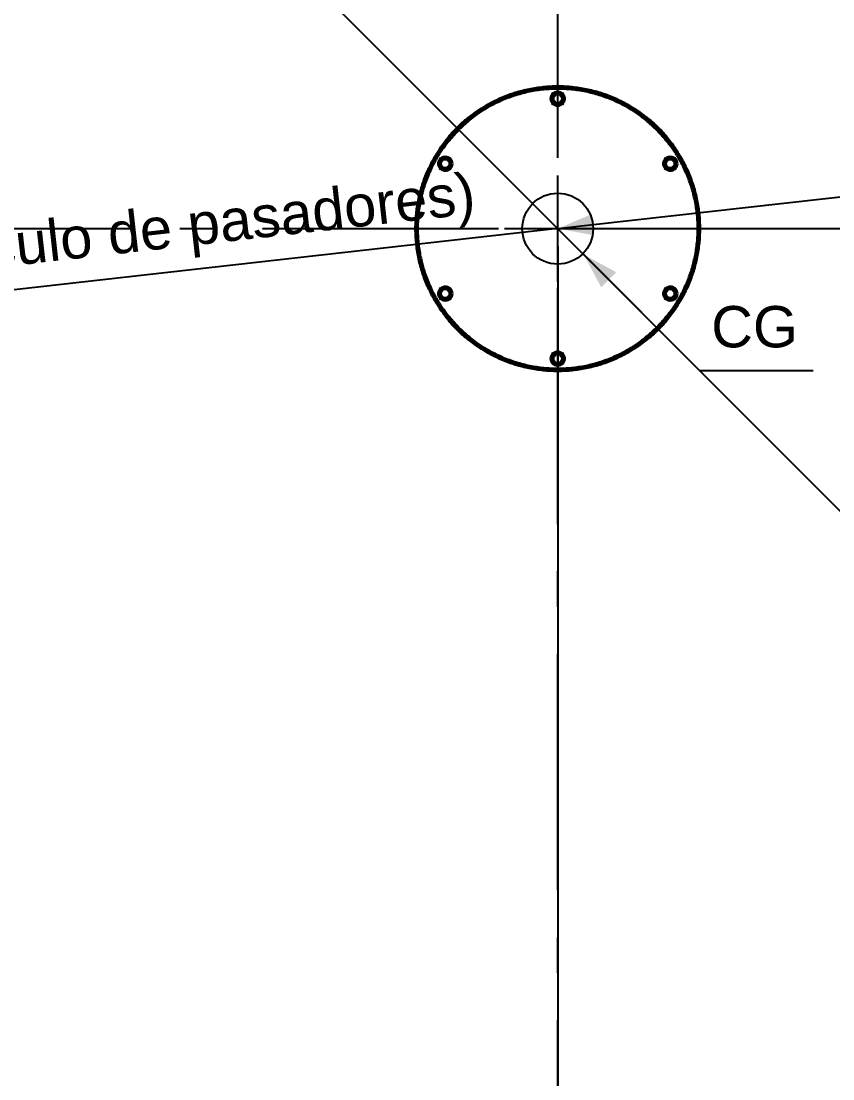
# Model space of a CAD drawing. Header units: millimetres. Extents: x 0 to 841, y 0 to 594.
# Drawn here: x 285.8 to 354.5, y 349 to 438.5 of the extents above; entities that cross this region are included whole.
import ezdxf
from ezdxf.enums import TextEntityAlignment as Align

# ---------------------------------------------------------------- set-up
doc = ezdxf.new("R2010")
doc.units = ezdxf.units.MM
doc.linetypes.add('EJE', pattern=[31, 20, -4, 3, -4])
for name, color, linetype, lineweight in [('COTA', 7, 'CONTINUOUS', 25), ('EJE', 7, 'EJE', 25), ('FINA', 7, 'CONTINUOUS', 25), ('TXT', 7, 'CONTINUOUS', 25), ('VIS', 7, 'CONTINUOUS', 50)]:
    doc.layers.add(name, color=color, linetype=linetype, lineweight=lineweight)
doc.styles.add('STD', font='LiberationSans-Regular.ttf')

msp = doc.modelspace()

# ---------------------------------------------------------------- linework, layer by layer
at = {"layer": 'COTA'}
for p, q in [((401.961, 350.263), (243.569, 508.655)), ((331.25, 420.974), (423.665, 431.387)), ((331.25, 420.974), (260.595, 413.013)), ((331.25, 420.974), (331.25, 420.974)), ((332.75, 420.974), (469.75, 420.974)), ((331.25, 419.474), (331.25, 282.474)), ((331.25, 419.474), (331.25, 282.474)), ((333.452, 418.774), (343.252, 408.974)), ((343.252, 408.974), (352.883, 408.974))]:
    msp.add_line(p, q, dxfattribs=at)
for points in [[(331.25, 420.974), (334.332, 420.416), (334.13, 422.204)], [(333.452, 418.774), (334.937, 416.016), (336.21, 417.289)]]:
    msp.add_solid(points, dxfattribs=at)
at = {"layer": 'EJE'}
for p, q in [((331.25, 302.974), (331.25, 538.974)), ((213.25, 420.974), (449.25, 420.974))]:
    msp.add_line(p, q, dxfattribs=at)
at = {"layer": 'FINA'}
for p, q in [((331.252, 416.474), (331.252, 425.474)), ((326.752, 420.974), (335.752, 420.974))]:
    msp.add_line(p, q, dxfattribs=at)
msp.add_circle((331.252, 420.974), 3, dxfattribs=at)
at = {"layer": 'VIS'}
for points in [[(343.25, 420.974), (343.249, 420.823), (343.246, 420.673), (343.241, 420.522), (343.235, 420.371), (343.226, 420.221), (343.216, 420.07), (343.204, 419.92), (343.189, 419.77), (343.173, 419.62), (343.155, 419.47), (343.136, 419.321), (343.114, 419.171), (343.09, 419.022), (343.065, 418.874), (343.037, 418.726), (343.008, 418.578), (342.977, 418.43), (342.944, 418.283), (342.91, 418.136), (342.873, 417.99), (342.835, 417.844), (342.794, 417.699), (342.752, 417.554), (342.708, 417.41), (342.663, 417.266), (342.615, 417.123), (342.566, 416.98), (342.515, 416.838), (342.462, 416.697), (342.407, 416.557), (342.351, 416.417), (342.293, 416.278), (342.233, 416.139), (342.171, 416.002), (342.108, 415.865), (342.043, 415.729), (341.976, 415.593), (341.908, 415.459), (341.837, 415.326), (341.766, 415.193), (341.692, 415.061), (341.617, 414.931), (341.54, 414.801), (341.462, 414.672), (341.382, 414.544), (341.3, 414.417), (341.217, 414.292), (341.132, 414.167), (341.046, 414.043), (340.958, 413.921), (340.869, 413.799), (340.778, 413.679), (340.685, 413.56), (340.592, 413.442), (340.496, 413.325), (340.399, 413.209), (340.301, 413.095), (340.201, 412.982), (340.1, 412.87), (339.998, 412.76), (339.894, 412.65), (339.788, 412.542), (339.682, 412.436), (339.574, 412.33), (339.465, 412.226), (339.354, 412.124), (339.242, 412.023), (339.129, 411.923), (339.015, 411.825), (338.899, 411.728), (338.782, 411.633), (338.664, 411.539), (338.545, 411.446), (338.425, 411.355), (338.303, 411.266), (338.181, 411.178), (338.057, 411.092), (337.933, 411.007), (337.807, 410.924), (337.68, 410.842), (337.552, 410.762), (337.423, 410.684), (337.293, 410.607), (337.163, 410.532), (337.031, 410.458), (336.898, 410.387), (336.765, 410.316), (336.631, 410.248), (336.495, 410.181), (336.359, 410.116), (336.223, 410.053), (336.085, 409.991), (335.946, 409.931), (335.807, 409.873), (335.667, 409.817), (335.527, 409.762), (335.386, 409.709), (335.244, 409.658), (335.101, 409.609), (334.958, 409.561), (334.814, 409.516), (334.67, 409.472), (334.525, 409.43), (334.38, 409.39), (334.234, 409.351), (334.088, 409.315), (333.941, 409.28), (333.794, 409.247), (333.647, 409.216), (333.499, 409.187), (333.35, 409.159), (333.202, 409.134), (333.053, 409.11), (332.903, 409.089), (332.754, 409.069), (332.604, 409.051), (332.454, 409.035), (332.304, 409.02), (332.154, 409.008), (332.003, 408.998), (331.853, 408.989), (331.702, 408.983), (331.552, 408.978), (331.401, 408.975), (331.25, 408.974), (331.099, 408.975), (330.948, 408.978), (330.798, 408.983), (330.647, 408.989), (330.497, 408.998), (330.346, 409.008), (330.196, 409.02), (330.046, 409.035), (329.896, 409.051), (329.746, 409.069), (329.597, 409.089), (329.447, 409.11), (329.298, 409.134), (329.15, 409.159), (329.001, 409.187), (328.853, 409.216), (328.706, 409.247), (328.559, 409.28), (328.412, 409.315), (328.266, 409.351), (328.12, 409.39), (327.975, 409.43), (327.83, 409.472), (327.686, 409.516), (327.542, 409.561), (327.399, 409.609), (327.256, 409.658), (327.114, 409.709), (326.973, 409.762), (326.833, 409.817), (326.693, 409.873), (326.554, 409.931), (326.415, 409.991), (326.277, 410.053), (326.141, 410.116), (326.005, 410.181), (325.869, 410.248), (325.735, 410.316), (325.602, 410.387), (325.469, 410.458), (325.337, 410.532), (325.207, 410.607), (325.077, 410.684), (324.948, 410.762), (324.82, 410.842), (324.693, 410.924), (324.567, 411.007), (324.443, 411.092), (324.319, 411.178), (324.197, 411.266), (324.075, 411.355), (323.955, 411.446), (323.836, 411.539), (323.718, 411.633), (323.601, 411.728), (323.485, 411.825), (323.371, 411.923), (323.258, 412.023), (323.146, 412.124), (323.035, 412.226), (322.926, 412.33), (322.818, 412.436), (322.712, 412.542), (322.606, 412.65), (322.502, 412.76), (322.4, 412.87), (322.299, 412.982), (322.199, 413.095), (322.101, 413.209), (322.004, 413.325), (321.908, 413.442), (321.815, 413.56), (321.722, 413.679), (321.631, 413.799), (321.542, 413.921), (321.454, 414.043), (321.368, 414.167), (321.283, 414.292), (321.2, 414.417), (321.118, 414.544), (321.038, 414.672), (320.96, 414.801), (320.883, 414.931), (320.808, 415.061), (320.734, 415.193), (320.663, 415.326), (320.592, 415.459), (320.524, 415.593), (320.457, 415.729), (320.392, 415.865), (320.329, 416.002), (320.267, 416.139), (320.207, 416.278), (320.149, 416.417), (320.093, 416.557), (320.038, 416.697), (319.985, 416.838), (319.934, 416.98), (319.885, 417.123), (319.837, 417.266), (319.792, 417.41), (319.748, 417.554), (319.706, 417.699), (319.665, 417.844), (319.627, 417.99), (319.59, 418.136), (319.556, 418.283), (319.523, 418.43), (319.492, 418.578), (319.463, 418.726), (319.435, 418.874), (319.41, 419.022), (319.386, 419.171), (319.364, 419.321), (319.345, 419.47), (319.327, 419.62), (319.311, 419.77), (319.296, 419.92), (319.284, 420.07), (319.274, 420.221), (319.265, 420.371), (319.259, 420.522), (319.254, 420.673), (319.251, 420.823), (319.25, 420.974), (319.251, 421.125), (319.254, 421.276), (319.259, 421.426), (319.265, 421.577), (319.274, 421.728), (319.284, 421.878), (319.296, 422.028), (319.311, 422.178), (319.327, 422.328), (319.345, 422.478), (319.364, 422.628), (319.386, 422.777), (319.41, 422.926), (319.435, 423.074), (319.463, 423.223), (319.492, 423.371), (319.523, 423.518), (319.556, 423.665), (319.59, 423.812), (319.627, 423.958), (319.665, 424.104), (319.706, 424.25), (319.748, 424.394), (319.792, 424.539), (319.837, 424.682), (319.885, 424.825), (319.934, 424.968), (319.985, 425.11), (320.038, 425.251), (320.093, 425.392), (320.149, 425.531), (320.207, 425.671), (320.267, 425.809), (320.329, 425.947), (320.392, 426.083), (320.457, 426.219), (320.524, 426.355), (320.592, 426.489), (320.663, 426.623), (320.734, 426.755), (320.808, 426.887), (320.883, 427.018), (320.96, 427.147), (321.038, 427.276), (321.118, 427.404), (321.2, 427.531), (321.283, 427.657), (321.368, 427.781), (321.454, 427.905), (321.542, 428.028), (321.631, 428.149), (321.722, 428.269), (321.815, 428.388), (321.908, 428.506), (322.004, 428.623), (322.101, 428.739), (322.199, 428.853), (322.299, 428.966), (322.4, 429.078), (322.502, 429.189), (322.606, 429.298), (322.712, 429.406), (322.818, 429.513), (322.926, 429.618), (323.035, 429.722), (323.146, 429.824), (323.258, 429.925), (323.371, 430.025), (323.485, 430.123), (323.601, 430.22), (323.718, 430.316), (323.836, 430.41), (323.955, 430.502), (324.075, 430.593), (324.197, 430.682), (324.319, 430.77), (324.443, 430.856), (324.567, 430.941), (324.693, 431.024), (324.82, 431.106), (324.948, 431.186), (325.077, 431.264), (325.207, 431.341), (325.337, 431.416), (325.469, 431.49), (325.602, 431.562), (325.735, 431.632), (325.869, 431.7), (326.005, 431.767), (326.141, 431.832), (326.277, 431.895), (326.415, 431.957), (326.554, 432.017), (326.693, 432.075), (326.833, 432.131), (326.973, 432.186), (327.114, 432.239), (327.256, 432.29), (327.399, 432.339), (327.542, 432.387), (327.686, 432.432), (327.83, 432.476), (327.975, 432.518), (328.12, 432.559), (328.266, 432.597), (328.412, 432.634), (328.559, 432.668), (328.706, 432.701), (328.853, 432.732), (329.001, 432.762), (329.15, 432.789), (329.298, 432.814), (329.447, 432.838), (329.597, 432.86), (329.746, 432.879), (329.896, 432.897), (330.046, 432.913), (330.196, 432.928), (330.346, 432.94), (330.497, 432.95), (330.647, 432.959), (330.798, 432.966), (330.948, 432.97), (331.099, 432.973), (331.25, 432.974), (331.401, 432.973), (331.552, 432.97), (331.702, 432.966), (331.853, 432.959), (332.003, 432.95), (332.154, 432.94), (332.304, 432.928), (332.454, 432.913), (332.604, 432.897), (332.754, 432.879), (332.903, 432.86), (333.053, 432.838), (333.202, 432.814), (333.35, 432.789), (333.499, 432.762), (333.647, 432.732), (333.794, 432.701), (333.941, 432.668), (334.088, 432.634), (334.234, 432.597), (334.38, 432.559), (334.525, 432.518), (334.67, 432.476), (334.814, 432.432), (334.958, 432.387), (335.101, 432.339), (335.244, 432.29), (335.386, 432.239), (335.527, 432.186), (335.667, 432.131), (335.807, 432.075), (335.946, 432.017), (336.085, 431.957), (336.223, 431.895), (336.359, 431.832), (336.495, 431.767), (336.631, 431.7), (336.765, 431.632), (336.898, 431.562), (337.031, 431.49), (337.163, 431.416), (337.293, 431.341), (337.423, 431.264), (337.552, 431.186), (337.68, 431.106), (337.807, 431.024), (337.933, 430.941), (338.057, 430.856), (338.181, 430.77), (338.303, 430.682), (338.425, 430.593), (338.545, 430.502), (338.664, 430.41), (338.782, 430.316), (338.899, 430.22), (339.015, 430.123), (339.129, 430.025), (339.242, 429.925), (339.354, 429.824), (339.465, 429.722), (339.574, 429.618), (339.682, 429.513), (339.788, 429.406), (339.894, 429.298), (339.998, 429.189), (340.1, 429.078), (340.201, 428.966), (340.301, 428.853), (340.399, 428.739), (340.496, 428.623), (340.592, 428.506), (340.685, 428.388), (340.778, 428.269), (340.869, 428.149), (340.958, 428.028), (341.046, 427.905), (341.132, 427.781), (341.217, 427.657), (341.3, 427.531), (341.382, 427.404), (341.462, 427.276), (341.54, 427.147), (341.617, 427.018), (341.692, 426.887), (341.766, 426.755), (341.837, 426.623), (341.908, 426.489), (341.976, 426.355), (342.043, 426.219), (342.108, 426.083), (342.171, 425.947), (342.233, 425.809), (342.293, 425.671), (342.351, 425.531), (342.407, 425.392), (342.462, 425.251), (342.515, 425.11), (342.566, 424.968), (342.615, 424.825), (342.663, 424.682), (342.708, 424.539), (342.752, 424.394), (342.794, 424.25), (342.835, 424.104), (342.873, 423.958), (342.91, 423.812), (342.944, 423.665), (342.977, 423.518), (343.008, 423.371), (343.037, 423.223), (343.065, 423.074), (343.09, 422.926), (343.114, 422.777), (343.136, 422.628), (343.155, 422.478), (343.173, 422.328), (343.189, 422.178), (343.204, 422.028), (343.216, 421.878), (343.226, 421.728), (343.235, 421.577), (343.241, 421.426), (343.246, 421.276), (343.249, 421.125), (343.25, 420.974)], [(343.15, 420.974), (343.149, 421.124), (343.146, 421.273), (343.142, 421.423), (343.135, 421.572), (343.127, 421.721), (343.116, 421.87), (343.104, 422.02), (343.09, 422.168), (343.074, 422.317), (343.056, 422.466), (343.036, 422.614), (343.015, 422.762), (342.992, 422.909), (342.966, 423.057), (342.939, 423.204), (342.91, 423.351), (342.879, 423.497), (342.847, 423.643), (342.812, 423.788), (342.776, 423.933), (342.738, 424.078), (342.698, 424.222), (342.656, 424.366), (342.613, 424.509), (342.568, 424.651), (342.52, 424.793), (342.472, 424.935), (342.421, 425.075), (342.369, 425.215), (342.314, 425.355), (342.258, 425.493), (342.201, 425.631), (342.141, 425.769), (342.08, 425.905), (342.017, 426.041), (341.953, 426.176), (341.887, 426.31), (341.819, 426.443), (341.749, 426.575), (341.678, 426.707), (341.605, 426.838), (341.531, 426.967), (341.455, 427.096), (341.377, 427.224), (341.298, 427.35), (341.217, 427.476), (341.134, 427.601), (341.05, 427.725), (340.964, 427.847), (340.877, 427.969), (340.789, 428.089), (340.698, 428.208), (340.607, 428.327), (340.514, 428.444), (340.419, 428.559), (340.323, 428.674), (340.226, 428.787), (340.127, 428.9), (340.026, 429.011), (339.925, 429.12), (339.822, 429.229), (339.717, 429.336), (339.612, 429.441), (339.504, 429.546), (339.396, 429.649), (339.286, 429.75), (339.176, 429.851), (339.063, 429.95), (338.95, 430.047), (338.835, 430.143), (338.72, 430.238), (338.603, 430.331), (338.484, 430.423), (338.365, 430.513), (338.245, 430.601), (338.123, 430.689), (338.001, 430.774), (337.877, 430.858), (337.752, 430.941), (337.626, 431.022), (337.5, 431.101), (337.372, 431.179), (337.243, 431.255), (337.113, 431.329), (336.983, 431.402), (336.851, 431.473), (336.719, 431.543), (336.586, 431.611), (336.452, 431.677), (336.317, 431.742), (336.181, 431.804), (336.045, 431.865), (335.907, 431.925), (335.769, 431.983), (335.631, 432.038), (335.491, 432.093), (335.351, 432.145), (335.211, 432.196), (335.069, 432.245), (334.927, 432.292), (334.785, 432.337), (334.642, 432.38), (334.498, 432.422), (334.354, 432.462), (334.209, 432.5), (334.064, 432.537), (333.919, 432.571), (333.773, 432.604), (333.627, 432.634), (333.48, 432.663), (333.333, 432.69), (333.185, 432.716), (333.038, 432.739), (332.89, 432.761), (332.741, 432.78), (332.593, 432.798), (332.444, 432.814), (332.295, 432.828), (332.146, 432.84), (331.997, 432.851), (331.848, 432.859), (331.699, 432.866), (331.549, 432.87), (331.4, 432.873), (331.25, 432.874), (331.1, 432.873), (330.951, 432.87), (330.801, 432.866), (330.652, 432.859), (330.503, 432.851), (330.354, 432.84), (330.205, 432.828), (330.056, 432.814), (329.907, 432.798), (329.759, 432.78), (329.61, 432.761), (329.462, 432.739), (329.315, 432.716), (329.167, 432.69), (329.02, 432.663), (328.873, 432.634), (328.727, 432.604), (328.581, 432.571), (328.436, 432.537), (328.291, 432.5), (328.146, 432.462), (328.002, 432.422), (327.858, 432.38), (327.715, 432.337), (327.573, 432.292), (327.431, 432.245), (327.289, 432.196), (327.149, 432.145), (327.009, 432.093), (326.869, 432.038), (326.731, 431.983), (326.593, 431.925), (326.455, 431.865), (326.319, 431.804), (326.183, 431.742), (326.048, 431.677), (325.914, 431.611), (325.781, 431.543), (325.649, 431.473), (325.517, 431.402), (325.387, 431.329), (325.257, 431.255), (325.128, 431.179), (325, 431.101), (324.874, 431.022), (324.748, 430.941), (324.623, 430.858), (324.499, 430.774), (324.377, 430.689), (324.255, 430.601), (324.135, 430.513), (324.016, 430.423), (323.897, 430.331), (323.78, 430.238), (323.665, 430.143), (323.55, 430.047), (323.437, 429.95), (323.324, 429.851), (323.214, 429.75), (323.104, 429.649), (322.996, 429.546), (322.888, 429.441), (322.783, 429.336), (322.678, 429.229), (322.575, 429.12), (322.474, 429.011), (322.373, 428.9), (322.274, 428.787), (322.177, 428.674), (322.081, 428.559), (321.986, 428.444), (321.893, 428.327), (321.802, 428.208), (321.711, 428.089), (321.623, 427.969), (321.536, 427.847), (321.45, 427.725), (321.366, 427.601), (321.283, 427.476), (321.202, 427.35), (321.123, 427.224), (321.045, 427.096), (320.969, 426.967), (320.895, 426.838), (320.822, 426.707), (320.751, 426.575), (320.681, 426.443), (320.613, 426.31), (320.547, 426.176), (320.483, 426.041), (320.42, 425.905), (320.359, 425.769), (320.299, 425.631), (320.242, 425.493), (320.186, 425.355), (320.131, 425.215), (320.079, 425.075), (320.028, 424.935), (319.98, 424.793), (319.932, 424.651), (319.887, 424.509), (319.844, 424.366), (319.802, 424.222), (319.762, 424.078), (319.724, 423.933), (319.688, 423.788), (319.653, 423.643), (319.621, 423.497), (319.59, 423.351), (319.561, 423.204), (319.534, 423.057), (319.508, 422.909), (319.485, 422.762), (319.464, 422.614), (319.444, 422.466), (319.426, 422.317), (319.41, 422.168), (319.396, 422.02), (319.384, 421.87), (319.373, 421.721), (319.365, 421.572), (319.358, 421.423), (319.354, 421.273), (319.351, 421.124), (319.35, 420.974), (319.351, 420.825), (319.354, 420.675), (319.358, 420.526), (319.365, 420.376), (319.373, 420.227), (319.384, 420.078), (319.396, 419.929), (319.41, 419.78), (319.426, 419.631), (319.444, 419.483), (319.464, 419.334), (319.485, 419.186), (319.508, 419.039), (319.534, 418.891), (319.561, 418.744), (319.59, 418.598), (319.621, 418.451), (319.653, 418.305), (319.688, 418.16), (319.724, 418.015), (319.762, 417.87), (319.802, 417.726), (319.844, 417.582), (319.887, 417.439), (319.932, 417.297), (319.98, 417.155), (320.028, 417.014), (320.079, 416.873), (320.131, 416.733), (320.186, 416.593), (320.242, 416.455), (320.299, 416.317), (320.359, 416.18), (320.42, 416.043), (320.483, 415.907), (320.547, 415.772), (320.613, 415.638), (320.681, 415.505), (320.751, 415.373), (320.822, 415.241), (320.895, 415.111), (320.969, 414.981), (321.045, 414.852), (321.123, 414.725), (321.202, 414.598), (321.283, 414.472), (321.366, 414.347), (321.45, 414.224), (321.536, 414.101), (321.623, 413.979), (321.711, 413.859), (321.802, 413.74), (321.893, 413.622), (321.986, 413.505), (322.081, 413.389), (322.177, 413.274), (322.274, 413.161), (322.373, 413.049), (322.474, 412.938), (322.575, 412.828), (322.678, 412.72), (322.783, 412.613), (322.888, 412.507), (322.996, 412.402), (323.104, 412.299), (323.214, 412.198), (323.324, 412.097), (323.437, 411.998), (323.55, 411.901), (323.665, 411.805), (323.78, 411.71), (323.897, 411.617), (324.016, 411.526), (324.135, 411.435), (324.255, 411.347), (324.377, 411.26), (324.499, 411.174), (324.623, 411.09), (324.748, 411.008), (324.874, 410.927), (325, 410.847), (325.128, 410.77), (325.257, 410.693), (325.387, 410.619), (325.517, 410.546), (325.649, 410.475), (325.781, 410.405), (325.914, 410.337), (326.048, 410.271), (326.183, 410.207), (326.319, 410.144), (326.455, 410.083), (326.593, 410.023), (326.731, 409.966), (326.869, 409.91), (327.009, 409.856), (327.149, 409.803), (327.289, 409.753), (327.431, 409.704), (327.573, 409.657), (327.715, 409.611), (327.858, 409.568), (328.002, 409.526), (328.146, 409.486), (328.291, 409.448), (328.436, 409.412), (328.581, 409.377), (328.727, 409.345), (328.873, 409.314), (329.02, 409.285), (329.167, 409.258), (329.315, 409.233), (329.462, 409.209), (329.61, 409.188), (329.759, 409.168), (329.907, 409.15), (330.056, 409.134), (330.205, 409.12), (330.354, 409.108), (330.503, 409.098), (330.652, 409.089), (330.801, 409.083), (330.951, 409.078), (331.1, 409.075), (331.25, 409.074), (331.4, 409.075), (331.549, 409.078), (331.699, 409.083), (331.848, 409.089), (331.997, 409.098), (332.146, 409.108), (332.295, 409.12), (332.444, 409.134), (332.593, 409.15), (332.741, 409.168), (332.89, 409.188), (333.038, 409.209), (333.185, 409.233), (333.333, 409.258), (333.48, 409.285), (333.627, 409.314), (333.773, 409.345), (333.919, 409.377), (334.064, 409.412), (334.209, 409.448), (334.354, 409.486), (334.498, 409.526), (334.642, 409.568), (334.785, 409.611), (334.927, 409.657), (335.069, 409.704), (335.211, 409.753), (335.351, 409.803), (335.491, 409.856), (335.631, 409.91), (335.769, 409.966), (335.907, 410.023), (336.045, 410.083), (336.181, 410.144), (336.317, 410.207), (336.452, 410.271), (336.586, 410.337), (336.719, 410.405), (336.851, 410.475), (336.983, 410.546), (337.113, 410.619), (337.243, 410.693), (337.372, 410.77), (337.5, 410.847), (337.626, 410.927), (337.752, 411.008), (337.877, 411.09), (338.001, 411.174), (338.123, 411.26), (338.245, 411.347), (338.365, 411.435), (338.484, 411.526), (338.603, 411.617), (338.72, 411.71), (338.835, 411.805), (338.95, 411.901), (339.063, 411.998), (339.176, 412.097), (339.286, 412.198), (339.396, 412.299), (339.504, 412.402), (339.612, 412.507), (339.717, 412.613), (339.822, 412.72), (339.925, 412.828), (340.026, 412.938), (340.127, 413.049), (340.226, 413.161), (340.323, 413.274), (340.419, 413.389), (340.514, 413.505), (340.607, 413.622), (340.698, 413.74), (340.789, 413.859), (340.877, 413.979), (340.964, 414.101), (341.05, 414.224), (341.134, 414.347), (341.217, 414.472), (341.298, 414.598), (341.377, 414.725), (341.455, 414.852), (341.531, 414.981), (341.605, 415.111), (341.678, 415.241), (341.749, 415.373), (341.819, 415.505), (341.887, 415.638), (341.953, 415.772), (342.017, 415.907), (342.08, 416.043), (342.141, 416.18), (342.201, 416.317), (342.258, 416.455), (342.314, 416.593), (342.369, 416.733), (342.421, 416.873), (342.472, 417.014), (342.52, 417.155), (342.568, 417.297), (342.613, 417.439), (342.656, 417.582), (342.698, 417.726), (342.738, 417.87), (342.776, 418.015), (342.812, 418.16), (342.847, 418.305), (342.879, 418.451), (342.91, 418.598), (342.939, 418.744), (342.966, 418.891), (342.992, 419.039), (343.015, 419.186), (343.036, 419.334), (343.056, 419.483), (343.074, 419.631), (343.09, 419.78), (343.104, 419.929), (343.116, 420.078), (343.127, 420.227), (343.135, 420.376), (343.142, 420.526), (343.146, 420.675), (343.149, 420.825), (343.15, 420.974)], [(331.8, 431.974), (331.786, 431.852), (331.746, 431.735), (331.68, 431.631), (331.593, 431.544), (331.489, 431.479), (331.372, 431.438), (331.25, 431.424), (331.128, 431.438), (331.011, 431.479), (330.907, 431.544), (330.82, 431.631), (330.754, 431.735), (330.714, 431.852), (330.7, 431.974), (330.714, 432.096), (330.754, 432.213), (330.82, 432.317), (330.907, 432.404), (331.011, 432.47), (331.128, 432.51), (331.25, 432.524), (331.372, 432.51), (331.489, 432.47), (331.593, 432.404), (331.68, 432.317), (331.746, 432.213), (331.786, 432.096), (331.8, 431.974)], [(331.675, 431.974), (331.658, 431.854), (331.608, 431.744), (331.528, 431.653), (331.427, 431.587), (331.31, 431.553), (331.19, 431.553), (331.073, 431.587), (330.972, 431.653), (330.892, 431.744), (330.842, 431.854), (330.825, 431.974), (330.842, 432.094), (330.892, 432.204), (330.972, 432.295), (331.073, 432.361), (331.19, 432.395), (331.31, 432.395), (331.427, 432.361), (331.528, 432.295), (331.608, 432.204), (331.658, 432.094), (331.675, 431.974)], [(322.274, 426.474), (322.26, 426.352), (322.219, 426.235), (322.154, 426.131), (322.067, 426.044), (321.962, 425.979), (321.846, 425.938), (321.724, 425.924), (321.601, 425.938), (321.485, 425.979), (321.381, 426.044), (321.294, 426.131), (321.228, 426.235), (321.188, 426.352), (321.174, 426.474), (321.188, 426.596), (321.228, 426.713), (321.294, 426.817), (321.381, 426.904), (321.485, 426.97), (321.601, 427.01), (321.724, 427.024), (321.846, 427.01), (321.962, 426.97), (322.067, 426.904), (322.154, 426.817), (322.219, 426.713), (322.26, 426.596), (322.274, 426.474)], [(322.149, 426.474), (322.132, 426.354), (322.081, 426.244), (322.002, 426.153), (321.9, 426.087), (321.784, 426.053), (321.663, 426.053), (321.547, 426.087), (321.445, 426.153), (321.366, 426.244), (321.316, 426.354), (321.299, 426.474), (321.316, 426.594), (321.366, 426.704), (321.445, 426.795), (321.547, 426.861), (321.663, 426.895), (321.784, 426.895), (321.9, 426.861), (322.002, 426.795), (322.081, 426.704), (322.132, 426.594), (322.149, 426.474)], [(341.326, 426.474), (341.312, 426.352), (341.272, 426.235), (341.206, 426.131), (341.119, 426.044), (341.015, 425.979), (340.899, 425.938), (340.776, 425.924), (340.654, 425.938), (340.538, 425.979), (340.433, 426.044), (340.346, 426.131), (340.281, 426.235), (340.24, 426.352), (340.226, 426.474), (340.24, 426.596), (340.281, 426.713), (340.346, 426.817), (340.433, 426.904), (340.538, 426.97), (340.654, 427.01), (340.776, 427.024), (340.899, 427.01), (341.015, 426.97), (341.119, 426.904), (341.206, 426.817), (341.272, 426.713), (341.312, 426.596), (341.326, 426.474)], [(341.201, 426.474), (341.184, 426.354), (341.134, 426.244), (341.055, 426.153), (340.953, 426.087), (340.837, 426.053), (340.716, 426.053), (340.6, 426.087), (340.498, 426.153), (340.419, 426.244), (340.368, 426.354), (340.351, 426.474), (340.368, 426.594), (340.419, 426.704), (340.498, 426.795), (340.6, 426.861), (340.716, 426.895), (340.837, 426.895), (340.953, 426.861), (341.055, 426.795), (341.134, 426.704), (341.184, 426.594), (341.201, 426.474)], [(322.274, 415.474), (322.26, 415.352), (322.219, 415.235), (322.154, 415.131), (322.067, 415.044), (321.962, 414.979), (321.846, 414.938), (321.724, 414.924), (321.601, 414.938), (321.485, 414.979), (321.381, 415.044), (321.294, 415.131), (321.228, 415.235), (321.188, 415.352), (321.174, 415.474), (321.188, 415.596), (321.228, 415.713), (321.294, 415.817), (321.381, 415.904), (321.485, 415.97), (321.601, 416.01), (321.724, 416.024), (321.846, 416.01), (321.962, 415.97), (322.067, 415.904), (322.154, 415.817), (322.219, 415.713), (322.26, 415.596), (322.274, 415.474)], [(322.149, 415.474), (322.132, 415.354), (322.081, 415.244), (322.002, 415.153), (321.9, 415.087), (321.784, 415.053), (321.663, 415.053), (321.547, 415.087), (321.445, 415.153), (321.366, 415.244), (321.316, 415.354), (321.299, 415.474), (321.316, 415.594), (321.366, 415.704), (321.445, 415.795), (321.547, 415.861), (321.663, 415.895), (321.784, 415.895), (321.9, 415.861), (322.002, 415.795), (322.081, 415.704), (322.132, 415.594), (322.149, 415.474)], [(341.326, 415.474), (341.312, 415.352), (341.272, 415.235), (341.206, 415.131), (341.119, 415.044), (341.015, 414.979), (340.899, 414.938), (340.776, 414.924), (340.654, 414.938), (340.538, 414.979), (340.433, 415.044), (340.346, 415.131), (340.281, 415.235), (340.24, 415.352), (340.226, 415.474), (340.24, 415.596), (340.281, 415.713), (340.346, 415.817), (340.433, 415.904), (340.538, 415.97), (340.654, 416.01), (340.776, 416.024), (340.899, 416.01), (341.015, 415.97), (341.119, 415.904), (341.206, 415.817), (341.272, 415.713), (341.312, 415.596), (341.326, 415.474)], [(341.201, 415.474), (341.184, 415.354), (341.134, 415.244), (341.055, 415.153), (340.953, 415.087), (340.837, 415.053), (340.716, 415.053), (340.6, 415.087), (340.498, 415.153), (340.419, 415.244), (340.368, 415.354), (340.351, 415.474), (340.368, 415.594), (340.419, 415.704), (340.498, 415.795), (340.6, 415.861), (340.716, 415.895), (340.837, 415.895), (340.953, 415.861), (341.055, 415.795), (341.134, 415.704), (341.184, 415.594), (341.201, 415.474)], [(331.8, 409.974), (331.786, 409.852), (331.746, 409.735), (331.68, 409.631), (331.593, 409.544), (331.489, 409.479), (331.372, 409.438), (331.25, 409.424), (331.128, 409.438), (331.011, 409.479), (330.907, 409.544), (330.82, 409.631), (330.754, 409.735), (330.714, 409.852), (330.7, 409.974), (330.714, 410.096), (330.754, 410.213), (330.82, 410.317), (330.907, 410.404), (331.011, 410.47), (331.128, 410.51), (331.25, 410.524), (331.372, 410.51), (331.489, 410.47), (331.593, 410.404), (331.68, 410.317), (331.746, 410.213), (331.786, 410.096), (331.8, 409.974)], [(331.675, 409.974), (331.658, 409.854), (331.608, 409.744), (331.528, 409.653), (331.427, 409.587), (331.31, 409.553), (331.19, 409.553), (331.073, 409.587), (330.972, 409.653), (330.892, 409.744), (330.842, 409.854), (330.825, 409.974), (330.842, 410.094), (330.892, 410.204), (330.972, 410.295), (331.073, 410.361), (331.19, 410.395), (331.31, 410.395), (331.427, 410.361), (331.528, 410.295), (331.608, 410.204), (331.658, 410.094), (331.675, 409.974)]]:
    msp.add_lwpolyline(points, dxfattribs=at)

# ---------------------------------------------------------------- texts
at = {"layer": 'TXT', "style": 'STD'}
msp.add_text('R930 (círculo de pasadores)', height=3.5, rotation=6.42857, dxfattribs=at).set_placement((293.874, 417.769), align=Align.BOTTOM_CENTER)
msp.add_text('CG', height=3.5, dxfattribs=at).set_placement((344.252, 409.874), align=Align.BOTTOM_LEFT)

doc.saveas('drawing.dxf')
